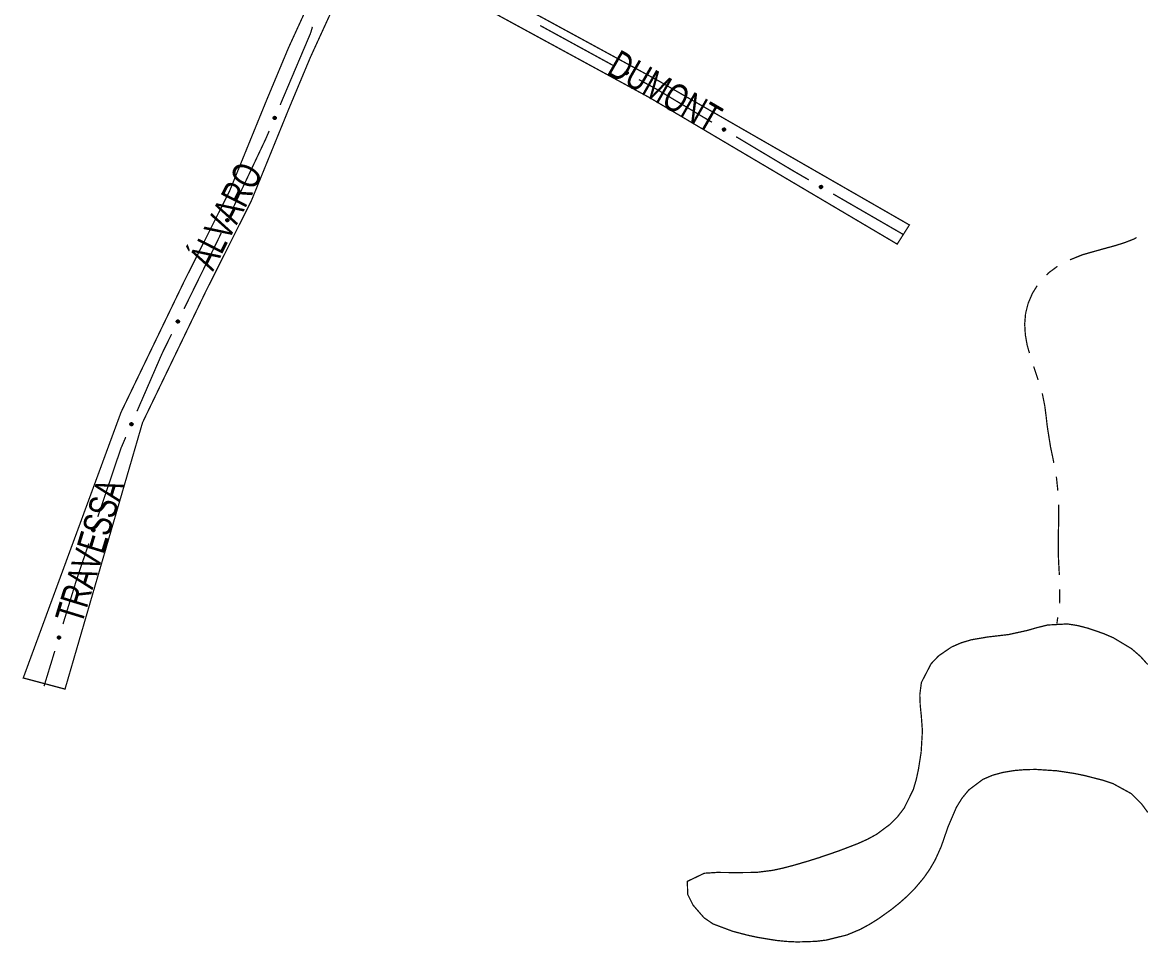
# Model space of a CAD drawing. Extents: x 201549 to 203722, y 4857623 to 4859778.
# Drawn here: x 202543.8 to 202702.8, y 4857861.4 to 4857992 of the extents above; entities that cross this region are included whole.
import ezdxf

# ---------------------------------------------------------------- set-up
doc = ezdxf.new("R2010")
doc.units = 0
doc.header["$LTSCALE"] = 1.5
doc.header["$MEASUREMENT"] = 0
for name, color, linetype in [('HD-CURSO-INTER', 170, 'CONTINUOUS'), ('HD-CURSO-PERENE', 170, 'CONTINUOUS'), ('SV-EIXO-RUA-N-PAV', 6, 'CONTINUOUS'), ('SV-RUA-NAO-PAV-S-GUIA-C-GUIA', 7, 'CONTINUOUS'), ('SV-TXT-RUA-N-PAV-S-GUIA-C-GUIA', 7, 'CONTINUOUS')]:
    doc.layers.add(name, color=color, linetype=linetype)
doc.styles.add('ARIAL', font='ARIAL.TTF')

msp = doc.modelspace()

# ---------------------------------------------------------------- linework, layer by layer
at = {"layer": 'HD-CURSO-INTER', "const_width": 0.18}
for points in [[(202700.199108, 4857960.693422), (202699.166726, 4857960.373613)], [(202701.05639, 4857961.025131), (202700.199108, 4857960.693422)], [(202701.621887, 4857961.243939), (202701.05639, 4857961.025131)], [(202701.95841, 4857961.448169), (202701.621887, 4857961.243939)], [(202694.298334, 4857959.005202), (202692.496411, 4857958.279165)], [(202694.353475, 4857959.020806), (202694.298334, 4857959.005202)], [(202697.176019, 4857959.819569), (202694.353475, 4857959.020806)], [(202697.240333, 4857959.83691), (202697.176019, 4857959.819569)], [(202698.736608, 4857960.240373), (202697.240333, 4857959.83691)], [(202699.166726, 4857960.373613), (202698.736608, 4857960.240373)], [(202690.703928, 4857957.345462), (202689.920507, 4857956.763929)], [(202690.725125, 4857957.357408), (202690.703928, 4857957.345462)], [(202689.491237, 4857956.445283), (202689.17488, 4857956.103954)], [(202689.920507, 4857956.763929), (202689.491237, 4857956.445283)], [(202687.851311, 4857954.60961), (202687.32204, 4857953.761156)], [(202686.888791, 4857952.862549), (202686.56738, 4857952.112725)], [(202687.168411, 4857953.51488), (202686.888791, 4857952.862549)], [(202687.32204, 4857953.761156), (202687.168411, 4857953.51488)], [(202686.278768, 4857950.96424), (202686.199576, 4857950.649112)], [(202686.56738, 4857952.112725), (202686.278768, 4857950.96424)], [(202686.144102, 4857949.976322), (202686.076123, 4857949.15188)], [(202686.199576, 4857950.649112), (202686.144102, 4857949.976322)], [(202686.076123, 4857949.15188), (202686.146946, 4857947.98126)], [(202686.146946, 4857947.98126), (202686.167186, 4857947.646719)], [(202686.167186, 4857947.646719), (202686.282555, 4857946.991958)], [(202686.282555, 4857946.991958), (202686.430555, 4857946.151998)], [(202686.430555, 4857946.151998), (202686.750216, 4857945.050337)], [(202687.342046, 4857943.140623), (202687.626265, 4857942.332549)], [(202687.626265, 4857942.332549), (202687.976474, 4857941.244102)], [(202688.571836, 4857939.335747), (202688.768175, 4857938.355211)], [(202688.768175, 4857938.355211), (202688.92262, 4857937.583896)], [(202688.92262, 4857937.583896), (202689.078584, 4857936.380587)], [(202689.078584, 4857936.380587), (202689.115482, 4857936.095908)], [(202689.115482, 4857936.095908), (202689.195682, 4857935.387494)], [(202689.195682, 4857935.387494), (202689.284882, 4857934.599587)], [(202689.284882, 4857934.599587), (202689.633044, 4857932.420161)], [(202689.633044, 4857932.420161), (202689.744697, 4857931.721231)], [(202689.744697, 4857931.721231), (202690.013037, 4857930.457192)], [(202690.013037, 4857930.457192), (202690.056321, 4857930.2533)], [(202690.056321, 4857930.2533), (202690.208568, 4857929.476515)], [(202690.572364, 4857927.510715), (202690.782269, 4857925.521761)], [(202690.914877, 4857923.262983), (202690.904039, 4857921.526923)], [(202690.905617, 4857923.526727), (202690.914877, 4857923.262983)], [(202690.902275, 4857921.244364), (202690.883532, 4857920.527174)], [(202690.904039, 4857921.526923), (202690.902275, 4857921.244364)], [(202690.86308, 4857919.744563), (202690.839738, 4857917.527564)], [(202690.883532, 4857920.527174), (202690.86308, 4857919.744563)], [(202690.839738, 4857917.527564), (202690.835052, 4857917.082474)], [(202690.835052, 4857917.082474), (202690.853835, 4857916.527907)], [(202690.853835, 4857916.527907), (202690.885836, 4857915.583116)], [(202690.885836, 4857915.583116), (202690.942547, 4857914.529974)], [(202690.942547, 4857914.529974), (202690.966572, 4857914.083808)], [(202690.966572, 4857914.083808), (202690.994933, 4857913.531348)], [(202691.04721, 4857911.5326), (202691.050731, 4857910.532607)], [(202691.053843, 4857909.648709), (202691.038324, 4857909.533654)], [(202691.050731, 4857910.532607), (202691.053843, 4857909.648709)], [(202690.651444, 4857906.665384), (202690.643144, 4857906.630289)], [(202690.77098, 4857907.551603), (202690.651444, 4857906.665384)]]:
    msp.add_lwpolyline(points, dxfattribs=at)
at = {"layer": 'HD-CURSO-PERENE', "const_width": 0.18}
msp.add_lwpolyline([(202703.54507, 4857879.863207), (202702.65098, 4857881.088837), (202701.237243, 4857882.506028), (202698.627041, 4857883.935283), (202697.177805, 4857884.421523), (202694.559451, 4857885.090523), (202693.088575, 4857885.391934), (202690.638011, 4857885.762034), (202687.657281, 4857885.9575), (202686.152768, 4857885.929381), (202684.6397, 4857885.802361), (202682.983373, 4857885.532331), (202681.511363, 4857885.130472), (202680.130277, 4857884.541275), (202678.136675, 4857883.035271), (202677.175633, 4857881.866161), (202676.370414, 4857880.560216), (202675.200729, 4857877.826258), (202674.22263, 4857875.000593), (202673.375043, 4857873.122373), (202672.620352, 4857871.818779), (202671.761038, 4857870.580151), (202670.454652, 4857869.02865), (202669.39472, 4857867.966927), (202668.269096, 4857866.970094), (202667.089552, 4857866.029861), (202665.326017, 4857864.7695), (202664.046685, 4857863.967391), (202662.723398, 4857863.253488), (202660.837707, 4857862.459984), (202657.924452, 4857861.738261), (202656.426851, 4857861.554914), (202653.796982, 4857861.470959), (202652.297982, 4857861.541734), (202650.803893, 4857861.689754), (202648.124303, 4857862.128615), (202646.654568, 4857862.452692), (202644.609141, 4857862.98873), (202641.846817, 4857864.026181), (202640.567944, 4857864.893546), (202639.003885, 4857866.692607), (202638.240982, 4857868.21483), (202638.186402, 4857870.066531), (202640.595039, 4857871.221292), (202642.367769, 4857871.33776), (202645.060386, 4857871.315332), (202647.975664, 4857871.339498), (202650.309395, 4857871.634888), (202651.78026, 4857871.954934), (202653.256896, 4857872.341658), (202655.404365, 4857872.968416), (202656.837415, 4857873.418034), (202659.664851, 4857874.384181), (202662.379736, 4857875.423905), (202663.75186, 4857876.040901), (202665.07127, 4857876.759338), (202666.995164, 4857878.190955), (202668.057724, 4857879.277284), (202668.975776, 4857880.484081), (202670.263676, 4857883.099609), (202670.688807, 4857884.541686), (202671.004495, 4857886.018543), (202671.37671, 4857888.415271), (202671.557119, 4857891.408438), (202671.406299, 4857893.504815), (202671.248783, 4857895.026662), (202671.186411, 4857896.529731), (202671.409317, 4857898.288004), (202672.792329, 4857900.95708), (202673.859792, 4857902.075613), (202675.670078, 4857903.316622), (202677.052748, 4857903.923798), (202678.500308, 4857904.354796), (202680.805521, 4857904.749696), (202683.783951, 4857905.096455), (202686.42157, 4857905.676583), (202687.877289, 4857906.094728), (202689.334304, 4857906.451306), (202692.124942, 4857906.604598), (202693.611825, 4857906.371726), (202695.08937, 4857905.988774), (202697.275095, 4857905.23799), (202698.662766, 4857904.638832), (202701.22731, 4857903.102543), (202702.522095, 4857901.979849), (202703.532179, 4857900.854031)], dxfattribs=at)
at = {"layer": 'SV-EIXO-RUA-N-PAV', "const_width": 0.18}
for points in [[(202584.973633, 4857991.346409), (202584.716549, 4857990.472322)], [(202617.284563, 4857991.536608), (202627.813449, 4857985.77965)], [(202584.716549, 4857990.472322), (202580.390229, 4857980.262207)], [(202631.323077, 4857983.860664), (202633.077891, 4857982.901171)], [(202633.077891, 4857982.901171), (202633.851927, 4857982.477946)], [(202633.851927, 4857982.477946), (202641.679062, 4857977.801355)], [(202578.829633, 4857976.5792), (202578.439484, 4857975.658448)], [(202578.367096, 4857975.487615), (202573.737573, 4857965.714175)], [(202578.439484, 4857975.658448), (202578.367096, 4857975.487615)], [(202645.112839, 4857975.749728), (202652.838837, 4857971.133565)], [(202652.838837, 4857971.133565), (202653.390394, 4857970.804019)], [(202653.390394, 4857970.804019), (202655.431743, 4857969.624754)], [(202658.895336, 4857967.623873), (202668.420217, 4857962.121452)], [(202572.025227, 4857962.099224), (202571.597141, 4857961.195486)], [(202668.420217, 4857962.121452), (202668.812266, 4857961.894969)], [(202571.509688, 4857961.010864), (202566.743298, 4857951.32433)], [(202571.597141, 4857961.195486), (202571.509688, 4857961.010864)], [(202564.977268, 4857947.7353), (202563.652745, 4857945.043527)], [(202563.636367, 4857945.010244), (202560.068296, 4857936.788167)], [(202563.652745, 4857945.043527), (202563.636367, 4857945.010244)], [(202558.077831, 4857932.201442), (202557.794871, 4857931.549405)], [(202558.475924, 4857933.118787), (202558.077831, 4857932.201442)], [(202557.794871, 4857931.549405), (202554.501644, 4857921.801454)], [(202553.221381, 4857918.011873), (202551.621051, 4857913.274897)], [(202551.445419, 4857912.755026), (202549.562897, 4857906.584539)], [(202551.621051, 4857913.274897), (202551.445419, 4857912.755026)], [(202548.395671, 4857902.75863), (202546.936638, 4857897.976243)], [(202546.936638, 4857897.976243), (202546.873813, 4857897.770319)]]:
    msp.add_lwpolyline(points, dxfattribs=at)
at = {"layer": 'SV-EIXO-RUA-N-PAV'}
for points in [[(202629.495007, 4857984.985673), (202629.541743, 4857985.000089), (202629.584858, 4857985.002922), (202629.621498, 4857984.994935), (202629.652035, 4857984.979434), (202629.68149, 4857984.960058), (202629.706877, 4857984.933971), (202629.72864, 4857984.898775), (202629.743431, 4857984.851995), (202629.74343, 4857984.807637), (202629.737521, 4857984.771296), (202629.723192, 4857984.738523), (202629.703889, 4857984.710224), (202629.675919, 4857984.68475), (202629.640036, 4857984.663043), (202629.592637, 4857984.64931), (202629.550349, 4857984.646822), (202629.515112, 4857984.655478), (202629.482255, 4857984.670092), (202629.452421, 4857984.690235), (202629.427648, 4857984.715986), (202629.405858, 4857984.752154), (202629.392923, 4857984.799117), (202629.38996, 4857984.841265), (202629.398119, 4857984.876615), (202629.413236, 4857984.908638), (202629.432311, 4857984.938418), (202629.457472, 4857984.965029), (202629.495007, 4857984.985673)], [(202579.767344, 4857978.51005), (202579.786335, 4857978.464979), (202579.79344, 4857978.422359), (202579.789135, 4857978.385107), (202579.776747, 4857978.35318), (202579.760394, 4857978.321944), (202579.73696, 4857978.29409), (202579.704102, 4857978.268936), (202579.659023, 4857978.249568), (202579.614885, 4857978.245159), (202579.578138, 4857978.247426), (202579.544102, 4857978.258427), (202579.514025, 4857978.27482), (202579.485896, 4857978.30012), (202579.46073, 4857978.333667), (202579.442352, 4857978.379466), (202579.435673, 4857978.421297), (202579.440784, 4857978.45722), (202579.45206, 4857978.491367), (202579.469136, 4857978.523056), (202579.492298, 4857978.550266), (202579.52612, 4857978.575543), (202579.571565, 4857978.593083), (202579.61321, 4857978.600221), (202579.649195, 4857978.595616), (202579.682563, 4857978.583758), (202579.714091, 4857978.567738), (202579.743072, 4857978.545347), (202579.767344, 4857978.51005)], [(202643.32907, 4857976.943734), (202643.376322, 4857976.956355), (202643.419514, 4857976.957539), (202643.455822, 4857976.948159), (202643.485745, 4857976.931503), (202643.514439, 4857976.911016), (202643.538811, 4857976.883978), (202643.559214, 4857976.847977), (202643.572207, 4857976.800666), (202643.570512, 4857976.75634), (202643.56322, 4857976.720252), (202643.547649, 4857976.68805), (202643.52728, 4857976.660509), (202643.498357, 4857976.636122), (202643.461672, 4857976.615801), (202643.413782, 4857976.603888), (202643.37143, 4857976.603017), (202643.336549, 4857976.613013), (202643.304275, 4857976.628871), (202643.275232, 4857976.650138), (202643.25146, 4857976.676817), (202643.231068, 4857976.713791), (202643.219935, 4857976.761213), (202643.218585, 4857976.803444), (202643.228088, 4857976.838456), (202643.244416, 4857976.869879), (202643.264615, 4857976.898909), (202643.290774, 4857976.92454), (202643.32907, 4857976.943734)], [(202657.094191, 4857968.791504), (202657.141252, 4857968.804818), (202657.184422, 4857968.806638), (202657.220864, 4857968.797793), (202657.251029, 4857968.78158), (202657.280021, 4857968.761517), (202657.304788, 4857968.73484), (202657.325719, 4857968.699143), (202657.339407, 4857968.652028), (202657.338364, 4857968.607683), (202657.331604, 4857968.571491), (202657.316509, 4857968.539064), (202657.296547, 4857968.511226), (202657.267986, 4857968.486415), (202657.231604, 4857968.465557), (202657.183894, 4857968.452941), (202657.14156, 4857968.451447), (202657.106536, 4857968.460928), (202657.074032, 4857968.47631), (202657.044678, 4857968.497147), (202657.020517, 4857968.523474), (202656.999583, 4857968.560143), (202656.987754, 4857968.607397), (202656.985782, 4857968.649603), (202656.994769, 4857968.684751), (202657.010633, 4857968.716411), (202657.030402, 4857968.745735), (202657.056182, 4857968.771748), (202657.094191, 4857968.791504)], [(202573.042391, 4857963.989425), (202573.059492, 4857963.943604), (202573.064819, 4857963.900726), (202573.058969, 4857963.863684), (202573.045265, 4857963.8323), (202573.027628, 4857963.801771), (202573.003056, 4857963.774915), (202572.969181, 4857963.751148), (202572.923336, 4857963.733672), (202572.879053, 4857963.731101), (202572.842431, 4857963.734894), (202572.808883, 4857963.747299), (202572.779513, 4857963.76493), (202572.75246, 4857963.791376), (202572.72871, 4857963.82594), (202572.712252, 4857963.872464), (202572.707318, 4857963.914537), (202572.713917, 4857963.950216), (202572.726603, 4857963.983865), (202572.744982, 4857964.014816), (202572.769254, 4857964.04104), (202572.804098, 4857964.06489), (202572.850233, 4857964.080525), (202572.892138, 4857964.085926), (202572.927901, 4857964.079829), (202572.960747, 4857964.066594), (202572.991582, 4857964.049277), (202573.019607, 4857964.025701), (202573.042391, 4857963.989425)], [(202566.02249, 4857949.610132), (202566.038906, 4857949.564061), (202566.043593, 4857949.521108), (202566.037192, 4857949.484158), (202566.023021, 4857949.452981), (202566.004931, 4857949.422719), (202565.979962, 4857949.396232), (202565.945736, 4857949.372973), (202565.899636, 4857949.356181), (202565.85532, 4857949.354271), (202565.818759, 4857949.358609), (202565.785398, 4857949.371513), (202565.756294, 4857949.389579), (202565.729639, 4857949.416426), (202565.706407, 4857949.45134), (202565.690644, 4857949.498104), (202565.686337, 4857949.540246), (202565.693467, 4857949.575823), (202565.706653, 4857949.609279), (202565.725492, 4857949.639953), (202565.750152, 4857949.665812), (202565.785348, 4857949.689139), (202565.83171, 4857949.704086), (202565.873692, 4857949.708861), (202565.90936, 4857949.702232), (202565.942005, 4857949.688509), (202565.972578, 4857949.670735), (202566.000249, 4857949.646743), (202566.02249, 4857949.610132)], [(202559.43029, 4857935.04146), (202559.44889, 4857934.996226), (202559.455627, 4857934.953547), (202559.451, 4857934.916333), (202559.438336, 4857934.884514), (202559.421715, 4857934.853421), (202559.39804, 4857934.825771), (202559.364966, 4857934.800901), (202559.319722, 4857934.781924), (202559.275547, 4857934.777897), (202559.238821, 4857934.780481), (202559.204882, 4857934.791776), (202559.174947, 4857934.808429), (202559.147038, 4857934.833971), (202559.122163, 4857934.867734), (202559.104182, 4857934.913691), (202559.097864, 4857934.955578), (202559.103285, 4857934.991455), (202559.114856, 4857935.025503), (202559.132206, 4857935.057043), (202559.155601, 4857935.084052), (202559.189641, 4857935.109036), (202559.235235, 4857935.126182), (202559.276941, 4857935.13296), (202559.312885, 4857935.128045), (202559.346149, 4857935.115899), (202559.377538, 4857935.099606), (202559.406324, 4857935.076965), (202559.43029, 4857935.04146)], [(202554.011789, 4857920.007553), (202554.034104, 4857919.964031), (202554.044382, 4857919.922064), (202554.04288, 4857919.884593), (202554.032919, 4857919.851828), (202554.018953, 4857919.819455), (202553.997671, 4857919.789923), (202553.96679, 4857919.762378), (202553.923289, 4857919.739688), (202553.879606, 4857919.731984), (202553.842791, 4857919.731491), (202553.808028, 4857919.739911), (202553.776806, 4857919.754005), (202553.746861, 4857919.777126), (202553.719252, 4857919.808693), (202553.697495, 4857919.852987), (202553.6877, 4857919.8942), (202553.690105, 4857919.930405), (202553.698791, 4857919.9653), (202553.713445, 4857919.998179), (202553.734503, 4857920.027048), (202553.766336, 4857920.054789), (202553.810339, 4857920.075684), (202553.851332, 4857920.085922), (202553.887561, 4857920.084027), (202553.921724, 4857920.074702), (202553.954364, 4857920.061089), (202553.984941, 4857920.040932), (202554.011789, 4857920.007553)], [(202549.1265, 4857904.776889), (202549.150096, 4857904.734049), (202549.161616, 4857904.692405), (202549.161227, 4857904.654907), (202549.152242, 4857904.62186), (202549.139243, 4857904.589087), (202549.118847, 4857904.558937), (202549.088798, 4857904.530487), (202549.04599, 4857904.506515), (202549.002554, 4857904.497519), (202548.96577, 4857904.495933), (202548.930772, 4857904.503318), (202548.899146, 4857904.516479), (202548.868528, 4857904.538701), (202548.839994, 4857904.569435), (202548.816932, 4857904.613063), (202548.805918, 4857904.653967), (202548.807247, 4857904.690228), (202548.814894, 4857904.725366), (202548.828566, 4857904.758665), (202548.848757, 4857904.788146), (202548.879753, 4857904.81682), (202548.923116, 4857904.839012), (202548.963788, 4857904.850462), (202549.000057, 4857904.849643), (202549.034482, 4857904.841336), (202549.067511, 4857904.828698), (202549.098673, 4857904.809457), (202549.1265, 4857904.776889)]]:
    msp.add_lwpolyline(points, close=True, dxfattribs=at)
for points in [[(202629.38996, 4857984.841265), (202629.703889, 4857984.710224)], [(202629.392865, 4857984.818271), (202629.685251, 4857984.698836)], [(202629.392923, 4857984.799117), (202629.675919, 4857984.68475)], [(202629.396716, 4857984.8566), (202629.710652, 4857984.725382)], [(202629.398119, 4857984.876615), (202629.723192, 4857984.738523)], [(202629.403494, 4857984.775135), (202629.655061, 4857984.674908)], [(202629.405858, 4857984.752154), (202629.640036, 4857984.663043)], [(202629.40775, 4857984.891002), (202629.72756, 4857984.753461)], [(202629.413236, 4857984.908638), (202629.737521, 4857984.771296)], [(202629.422727, 4857984.733516), (202629.609307, 4857984.659491)], [(202629.426622, 4857984.922673), (202629.736966, 4857984.793418)], [(202629.427648, 4857984.715986), (202629.592637, 4857984.64931)], [(202629.432311, 4857984.938418), (202629.74343, 4857984.807637)], [(202629.444148, 4857984.701586), (202629.565629, 4857984.650714)], [(202629.448974, 4857984.94933), (202629.73962, 4857984.832401)], [(202629.452421, 4857984.690235), (202629.550349, 4857984.646822)], [(202629.457472, 4857984.965029), (202629.743431, 4857984.851995)], [(202629.476115, 4857984.97337), (202629.732041, 4857984.875425)], [(202629.495007, 4857984.985673), (202629.72864, 4857984.898775)], [(202629.520783, 4857984.992491), (202629.711068, 4857984.919551)], [(202629.541743, 4857985.000089), (202629.706877, 4857984.933971)], [(202629.566313, 4857985.00181), (202629.685943, 4857984.950396)], [(202629.584858, 4857985.002922), (202629.68149, 4857984.960058)], [(202579.469136, 4857978.523056), (202579.435673, 4857978.421297)], [(202579.479609, 4857978.532417), (202579.441066, 4857978.40648)], [(202579.492298, 4857978.550266), (202579.442352, 4857978.379466)], [(202579.509251, 4857978.556906), (202579.45414, 4857978.363891)], [(202579.52612, 4857978.575543), (202579.46073, 4857978.333667)], [(202579.548753, 4857978.580181), (202579.47403, 4857978.319896)], [(202579.571565, 4857978.593083), (202579.485896, 4857978.30012)], [(202579.590618, 4857978.595045), (202579.50084, 4857978.292234)], [(202579.61321, 4857978.600221), (202579.514025, 4857978.27482)], [(202579.62914, 4857978.595023), (202579.529779, 4857978.269598)], [(202579.649195, 4857978.595616), (202579.544102, 4857978.258427)], [(202579.664468, 4857978.587464), (202579.5594, 4857978.255565)], [(202579.682563, 4857978.583758), (202579.578138, 4857978.247426)], [(202579.697858, 4857978.571833), (202579.600094, 4857978.250177)], [(202579.714091, 4857978.567738), (202579.614885, 4857978.245159)], [(202579.726606, 4857978.552242), (202579.639149, 4857978.251412)], [(202579.743072, 4857978.545347), (202579.659023, 4857978.249568)], [(202579.753224, 4857978.527626), (202579.681206, 4857978.263231)], [(202579.767344, 4857978.51005), (202579.704102, 4857978.268936)], [(202579.776691, 4857978.485079), (202579.723028, 4857978.288486)], [(202579.786335, 4857978.464979), (202579.73696, 4857978.29409)], [(202579.79049, 4857978.440701), (202579.751223, 4857978.316553)], [(202579.79344, 4857978.422359), (202579.760394, 4857978.321944)], [(202643.218585, 4857976.803444), (202643.52728, 4857976.660509)], [(202643.219935, 4857976.761213), (202643.498357, 4857976.636122)], [(202643.220609, 4857976.780356), (202643.50822, 4857976.649841)], [(202643.225921, 4857976.81851), (202643.534616, 4857976.675397)], [(202643.228088, 4857976.838456), (202643.547649, 4857976.68805)], [(202643.229582, 4857976.736846), (202643.477138, 4857976.627084)], [(202643.231068, 4857976.713791), (202643.461672, 4857976.615801)], [(202643.238261, 4857976.852465), (202643.552585, 4857976.70281)], [(202643.244416, 4857976.869879), (202643.56322, 4857976.720252)], [(202643.247212, 4857976.694522), (202643.430829, 4857976.613425)], [(202643.25146, 4857976.676817), (202643.413782, 4857976.603888)], [(202643.258329, 4857976.883392), (202643.56351, 4857976.742378)], [(202643.264615, 4857976.898909), (202643.570512, 4857976.75634)], [(202643.267398, 4857976.661797), (202643.386848, 4857976.606323)], [(202643.275232, 4857976.650138), (202643.37143, 4857976.603017)], [(202643.281682, 4857976.909177), (202643.56765, 4857976.781232)], [(202643.290774, 4857976.92454), (202643.572207, 4857976.800666)], [(202643.309722, 4857976.932162), (202643.56172, 4857976.824514)], [(202643.32907, 4857976.943734), (202643.559214, 4857976.847977)], [(202643.355088, 4857976.949563), (202643.542448, 4857976.869409)], [(202643.376322, 4857976.956355), (202643.538811, 4857976.883978)], [(202643.400941, 4857976.957136), (202643.518519, 4857976.901191)], [(202643.419514, 4857976.957539), (202643.514439, 4857976.911016)], [(202656.985782, 4857968.649603), (202657.296547, 4857968.511226)], [(202656.987754, 4857968.607397), (202657.267986, 4857968.486415)], [(202656.988146, 4857968.626547), (202657.277646, 4857968.500278)], [(202656.992896, 4857968.664775), (202657.303664, 4857968.52622)], [(202656.994769, 4857968.684751), (202657.316509, 4857968.539064)], [(202656.997758, 4857968.583174), (202657.246903, 4857968.477066)], [(202656.999583, 4857968.560143), (202657.231604, 4857968.465557)], [(202657.004735, 4857968.698908), (202657.321227, 4857968.553894)], [(202657.010633, 4857968.716411), (202657.331604, 4857968.571491)], [(202657.016009, 4857968.541114), (202657.200799, 4857968.462728)], [(202657.020517, 4857968.523474), (202657.183894, 4857968.452941)], [(202657.024345, 4857968.730127), (202657.331569, 4857968.593619)], [(202657.030402, 4857968.745735), (202657.338364, 4857968.607683)], [(202657.036674, 4857968.50869), (202657.156927, 4857968.454979)], [(202657.044678, 4857968.497147), (202657.14156, 4857968.451447)], [(202657.047317, 4857968.756253), (202657.335137, 4857968.63253)], [(202657.056182, 4857968.771748), (202657.339407, 4857968.652028)], [(202657.075015, 4857968.779648), (202657.32857, 4857968.67572)], [(202657.094191, 4857968.791504), (202657.325719, 4857968.699143)], [(202657.12012, 4857968.797715), (202657.308639, 4857968.720326)], [(202657.141252, 4857968.804818), (202657.304788, 4857968.73484)], [(202657.165857, 4857968.805962), (202657.284246, 4857968.751752)], [(202657.184422, 4857968.806638), (202657.280021, 4857968.761517)], [(202572.744982, 4857964.014816), (202572.707318, 4857963.914537)], [(202572.755835, 4857964.023734), (202572.712089, 4857963.899508)], [(202572.769254, 4857964.04104), (202572.712252, 4857963.872464)], [(202572.786469, 4857964.046969), (202572.723383, 4857963.856412)], [(202572.804098, 4857964.06489), (202572.72871, 4857963.82594)], [(202572.826904, 4857964.068582), (202572.741426, 4857963.811629)], [(202572.850233, 4857964.080525), (202572.75246, 4857963.791376)], [(202572.869351, 4857964.081693), (202572.767063, 4857963.782876)], [(202572.892138, 4857964.085926), (202572.779513, 4857963.76493)], [(202572.907839, 4857964.08007), (202572.795036, 4857963.759057)], [(202572.927901, 4857964.079829), (202572.808883, 4857963.747299)], [(202572.942822, 4857964.071049), (202572.824048, 4857963.743804)], [(202572.960747, 4857964.066594), (202572.842431, 4857963.734894)], [(202572.975534, 4857964.054044), (202572.864483, 4857963.73673)], [(202572.991582, 4857964.049277), (202572.879053, 4857963.731101)], [(202573.003442, 4857964.033275), (202572.903555, 4857963.73634)], [(202573.019607, 4857964.025701), (202572.923336, 4857963.733672)], [(202573.029014, 4857964.007573), (202572.946067, 4857963.7464)], [(202573.042391, 4857963.989425), (202572.969181, 4857963.751148)], [(202573.050692, 4857963.964087), (202572.988904, 4857963.769896)], [(202573.059492, 4857963.943604), (202573.003056, 4857963.774915)], [(202573.062634, 4857963.919174), (202573.01824, 4857963.796766)], [(202573.064819, 4857963.900726), (202573.027628, 4857963.801771)], [(202565.725492, 4857949.639953), (202565.686337, 4857949.540246)], [(202565.750152, 4857949.665812), (202565.690644, 4857949.498104)], [(202565.736476, 4857949.648708), (202565.690884, 4857949.525148)], [(202565.767453, 4857949.671484), (202565.701534, 4857949.481888)], [(202565.785348, 4857949.689139), (202565.706407, 4857949.45134)], [(202565.808206, 4857949.692492), (202565.718908, 4857949.436841)], [(202565.83171, 4857949.704086), (202565.729639, 4857949.416426)], [(202565.850844, 4857949.704968), (202565.744113, 4857949.407709)], [(202565.873692, 4857949.708861), (202565.756294, 4857949.389579)], [(202565.889303, 4857949.702772), (202565.771729, 4857949.383475)], [(202565.90936, 4857949.702232), (202565.785398, 4857949.371513)], [(202565.924148, 4857949.69323), (202565.80051, 4857949.367792)], [(202565.942005, 4857949.688509), (202565.818759, 4857949.358609)], [(202565.956602, 4857949.67574), (202565.840835, 4857949.360116)], [(202565.972578, 4857949.670735), (202565.85532, 4857949.354271)], [(202565.984198, 4857949.654557), (202565.879897, 4857949.359144)], [(202566.000249, 4857949.646743), (202565.899636, 4857949.356181)], [(202566.009385, 4857949.628477), (202565.922554, 4857949.36857)], [(202566.02249, 4857949.610132), (202565.945736, 4857949.372973)], [(202566.030412, 4857949.584673), (202565.965736, 4857949.391424)], [(202566.038906, 4857949.564061), (202565.979962, 4857949.396232)], [(202566.041683, 4857949.539587), (202565.99547, 4857949.417854)], [(202566.043593, 4857949.521108), (202566.004931, 4857949.422719)], [(202559.172612, 4857935.090545), (202559.115835, 4857934.898014)], [(202559.189641, 4857935.109036), (202559.122163, 4857934.867734)], [(202559.212313, 4857935.113478), (202559.135343, 4857934.853849)], [(202559.235235, 4857935.126182), (202559.147038, 4857934.833971)], [(202559.254305, 4857935.127979), (202559.161913, 4857934.825956)], [(202559.276941, 4857935.13296), (202559.174947, 4857934.808429)], [(202559.292826, 4857935.127625), (202559.190656, 4857934.803071)], [(202559.312885, 4857935.128045), (202559.204882, 4857934.791776)], [(202559.328087, 4857935.11976), (202559.220154, 4857934.788782)], [(202559.346149, 4857935.115899), (202559.238821, 4857934.780481)], [(202559.361341, 4857935.103842), (202559.2608, 4857934.783043)], [(202559.377538, 4857935.099606), (202559.275547, 4857934.777897)], [(202559.132206, 4857935.057043), (202559.097864, 4857934.955578)], [(202559.142759, 4857935.066313), (202559.103128, 4857934.940714)], [(202559.155601, 4857935.084052), (202559.104182, 4857934.913691)], [(202559.389918, 4857935.084003), (202559.299864, 4857934.78394)], [(202559.406324, 4857935.076965), (202559.319722, 4857934.781924)], [(202559.416323, 4857935.059157), (202559.342021, 4857934.795395)], [(202559.43029, 4857935.04146), (202559.364966, 4857934.800901)], [(202559.439421, 4857935.016409), (202559.384061, 4857934.820288)], [(202559.44889, 4857934.996226), (202559.39804, 4857934.825771)], [(202559.452836, 4857934.971913), (202559.412497, 4857934.848109)], [(202559.455627, 4857934.953547), (202559.421715, 4857934.853421)], [(202553.713445, 4857919.998179), (202553.6877, 4857919.8942)], [(202553.723187, 4857920.008299), (202553.694188, 4857919.879828)], [(202553.734503, 4857920.027048), (202553.697495, 4857919.852987)], [(202553.750911, 4857920.03494), (202553.710417, 4857919.838338)], [(202553.766336, 4857920.054789), (202553.719252, 4857919.808693)], [(202553.788558, 4857920.061109), (202553.733546, 4857919.795957)], [(202553.810339, 4857920.075684), (202553.746861, 4857919.777126)], [(202553.829192, 4857920.079068), (202553.762354, 4857919.770382)], [(202553.851332, 4857920.085922), (202553.776806, 4857919.754005)], [(202553.867607, 4857920.081933), (202553.792908, 4857919.749977)], [(202553.887561, 4857920.084027), (202553.808028, 4857919.739911)], [(202553.903402, 4857920.077041), (202553.823497, 4857919.738203)], [(202553.921724, 4857920.074702), (202553.842791, 4857919.731491)], [(202553.93787, 4857920.063957), (202553.86448, 4857919.73588)], [(202553.954364, 4857920.061089), (202553.879606, 4857919.731984)], [(202553.968004, 4857920.046574), (202553.903332, 4857919.740037)], [(202553.984941, 4857920.040932), (202553.923289, 4857919.739688)], [(202553.996392, 4857920.024021), (202553.944386, 4857919.754974)], [(202554.011789, 4857920.007553), (202553.96679, 4857919.762378)], [(202554.022981, 4857919.983352), (202553.984199, 4857919.783292)], [(202554.034104, 4857919.964031), (202553.997671, 4857919.789923)], [(202554.040066, 4857919.940133), (202554.010211, 4857919.813392)], [(202554.044382, 4857919.922064), (202554.018953, 4857919.819455)], [(202548.828566, 4857904.758665), (202548.805918, 4857904.653967)], [(202548.838003, 4857904.769069), (202548.812829, 4857904.639795)], [(202548.848757, 4857904.788146), (202548.816932, 4857904.613063)], [(202548.864924, 4857904.796522), (202548.830283, 4857904.598805)], [(202548.879753, 4857904.81682), (202548.839994, 4857904.569435)], [(202548.901778, 4857904.823797), (202548.85466, 4857904.557129)], [(202548.923116, 4857904.839012), (202548.868528, 4857904.538701)], [(202548.941861, 4857904.842953), (202548.884214, 4857904.53242)], [(202548.963788, 4857904.850462), (202548.899146, 4857904.516479)], [(202548.980174, 4857904.846957), (202548.91536, 4857904.512931)], [(202549.000057, 4857904.849643), (202548.930772, 4857904.503318)], [(202549.016099, 4857904.84313), (202548.946285, 4857904.50207)], [(202549.034482, 4857904.841336), (202548.96577, 4857904.495933)], [(202549.050939, 4857904.831074), (202548.987319, 4857904.500964)], [(202549.067511, 4857904.828698), (202549.002554, 4857904.497519)], [(202549.081576, 4857904.814594), (202549.026031, 4857904.506273)], [(202549.098673, 4857904.809457), (202549.04599, 4857904.506515)], [(202549.110621, 4857904.792894), (202549.066623, 4857904.522421)], [(202549.1265, 4857904.776889), (202549.088798, 4857904.530487)], [(202549.138405, 4857904.753032), (202549.105578, 4857904.551908)], [(202549.150096, 4857904.734049), (202549.118847, 4857904.558937)], [(202549.156766, 4857904.710338), (202549.130685, 4857904.582767)], [(202549.161616, 4857904.692405), (202549.139243, 4857904.589087)]]:
    msp.add_lwpolyline(points, dxfattribs=at)
at = {"layer": 'SV-RUA-NAO-PAV-S-GUIA-C-GUIA', "const_width": 0.18}
for points in [[(202589.979381, 4858004.608247), (202632.838674, 4857981.290076), (202667.98, 4857960.51), (202669.71, 4857963.23), (202634.135359, 4857983.664347), (202593.25036, 4858005.898645)], [(202584.453912, 4857994.655814), (202581.581549, 4857988.391777), (202578.491256, 4857981.004763), (202573.203144, 4857968.02914), (202566.768851, 4857955.233877), (202557.804272, 4857936.653069), (202543.91936, 4857898.93805), (202549.848366, 4857897.356982), (202560.854003, 4857935.181682), (202569.806505, 4857953.737457), (202576.288391, 4857966.627363), (202581.621078, 4857979.712361), (202584.683306, 4857987.032289), (202587.649544, 4857993.501049)]]:
    msp.add_lwpolyline(points, dxfattribs=at)

# ---------------------------------------------------------------- texts
at = {"layer": 'SV-TXT-RUA-N-PAV-S-GUIA-C-GUIA', "style": 'ARIAL', "width": 0.7}
for s, rotation, p in [('DUMONT', 330, (202626.592253, 4857984.749274)), ('ÁLVARO', 63, (202570.855258, 4857956.560017)), ('TRAVESSA', 73, (202552.225796, 4857906.403773))]:
    msp.add_text(s, height=4, rotation=rotation, dxfattribs=at).set_placement(p)

doc.saveas('drawing.dxf')
